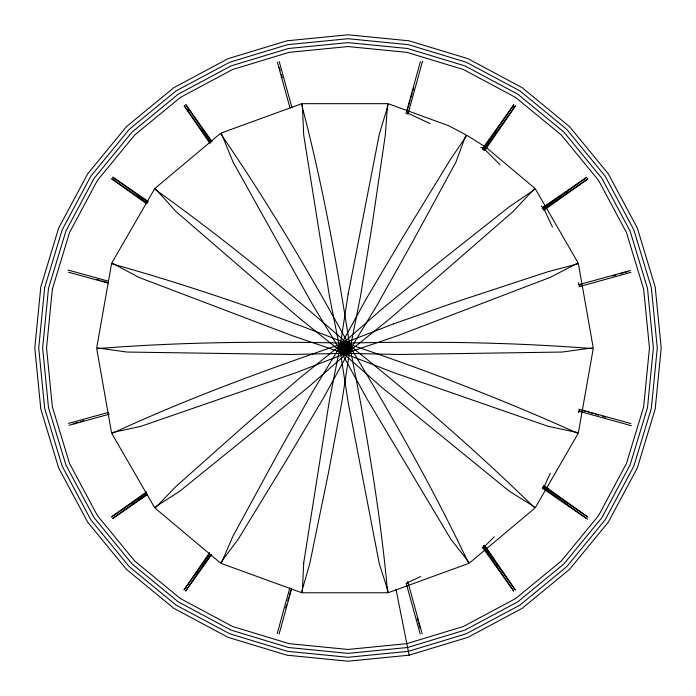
<?xml version="1.0" encoding="UTF-8"?>
<svg xmlns="http://www.w3.org/2000/svg" width="696" height="696" viewBox="0 0 696 696"><rect width="100%" height="100%" fill="white"/><g stroke="black" fill="none" stroke-linecap="round" stroke-linejoin="round"><path stroke-width="1.04" d="M405.977 113.822L420.367 61.683M407.873 114.335L422.55 61.152M631.429 425.726L579.603 411.406L580.107 409.509L578.75 409.161M277.208 633.569L289.814 587.963M279.096 634.082L291.702 588.468M406.551 112.63L410.161 100.233M410.77 98.171L412.276 93.003M412.876 90.941L413.772 87.835M285.691 607.921L286.595 604.824M287.796 600.692L288.701 597.594M289.301 595.524L290.806 590.365M543.498 487.913L550.327 473.254M578.585 412.667L579.49 410.718M512.239 107.941L513.43 106.149M513.831 104.887L483.146 149.431M513.692 104.826L482.337 148.9L484.747 150.554L515.44 106.009M184.031 589.747L209.644 552.546M185.632 590.869L210.636 554.555M483.938 150.023L515.292 105.949M543.68 485.521L544.829 486.313L543.167 488.74L586.563 518.624M184.17 589.817L209.748 553.894M185.78 590.939L211.349 555.017M483.285 147.97L490.915 137.564M493.464 134.093L496.639 129.752M197.107 573.817L198.377 572.086M202.832 566.013L206.007 561.672M207.913 559.071L211.097 554.729M483.616 547.456L494.29 536.79M542.315 488.757L544.603 486.469L551.545 491.559M542.088 207.974L586.632 177.28M586.745 177.393L542.663 208.748M543.211 209.574L587.755 178.881M111.604 516.763L146.647 491.811M543.785 210.357L587.868 178.994M112.726 518.372L146.891 494.038M513.692 590.939L482.998 546.395L484.607 545.273L485.417 546.412L483.015 548.117L513.587 591.043M111.717 516.876L146.264 493.09M112.839 518.476L147.387 494.699M543.298 207.425L549.562 203.241M552.241 201.448L555.826 199.056M558.505 197.264L562.081 194.871M565.657 192.479L568.345 190.687M132.919 503.878L134.702 502.686M139.174 499.693L143.646 496.7M145.438 495.508L147.221 494.308M406.977 582.935L420.654 576.558M482.215 547.848L484.172 546.934M409.1 655.18L467.86 637.362L522.009 608.417L569.467 569.467L608.417 522.009L637.362 467.86L655.18 409.1L661.2 348L655.18 286.9L637.362 228.14L608.417 173.991L569.467 126.533L522.009 87.583L467.86 58.638L409.1 40.82L348 34.8L286.9 40.82L228.14 58.638L173.991 87.583L126.533 126.533L87.583 173.991L58.638 228.14L40.82 286.9L34.8 348L40.82 409.1L58.638 467.86L87.583 522.009L126.533 569.467L173.991 608.417L228.14 637.362L286.9 655.18L348 661.2L409.1 655.18L396.024 589.425M73.237 423.699L78.396 422.194M80.466 421.593L83.563 420.689M612.811 275.973L615.908 275.077M620.04 273.867L623.138 272.971M625.208 272.371L628.305 271.466M68.504 423.412L108.211 412.458M69.017 425.3L109.437 414.129M74.516 423.803L76.586 423.229M578.315 284.847L630.454 270.457M578.82 286.743L630.959 272.345M422.124 633.638L408.082 582.848L406.194 583.352L420.227 634.143M578.245 411.049L579.603 411.406M406.334 112.474L408.221 112.978M580.107 409.509L630.898 423.551M68.043 270.031L108.472 281.21M68.573 272.206L108.28 283.159M583.048 410.64L586.145 411.545M588.216 412.145L593.375 413.65M595.445 414.25L598.543 415.155M602.675 416.356L605.772 417.261M96.796 279.409L99.893 280.305M101.964 280.906L107.123 282.411M407.534 113.083L430.006 123.566M480.823 147.265L483.755 148.631M113.039 179.15L114.831 180.342M112.909 177.141L148.335 201.536M111.778 178.742L147.213 203.136M587.685 517.015L543.15 486.321M542.558 487.122L587.511 519.103M483.128 147.752L485.556 149.414M112.839 177.28L147.883 202.231M544.829 486.313L587.755 516.876M111.717 178.889L146.752 203.841M554.155 493.464L558.488 496.639M564.569 501.094L568.032 503.643M137.512 196.576L141.845 199.752M144.455 201.666L146.186 202.936M484.808 149.501L500.059 164.743M541.227 205.92L544.281 208.965M187.233 109.255L188.512 110.986M185.884 104.713L212.089 141.506M184.283 105.836L210.479 142.628M515.188 589.921L483.833 545.847M543.228 207.164L544.942 209.557M185.771 104.826L211.393 142.028M184.17 105.949L209.783 143.15M485.417 546.412L515.301 589.817M486.948 549.161L489.34 552.746M490.532 554.529L494.117 559.897M496.509 563.473L498.301 566.161M201.161 129.604L203.554 133.18M205.355 135.859L210.131 143.019M544.211 209.383L552.415 226.974M578.385 282.672L579.298 284.629M279.261 67.373L280.157 70.47M281.367 74.603L282.263 77.708M417.2 618.057L418.105 621.154M418.705 623.225L420.21 628.384M279.244 61.613L291.911 107.541M277.347 62.127L289.954 107.732M579.664 284.499L580.168 286.387M407.734 581.491L408.082 582.848M303.717 562.899L302.29 592.774L387.637 592.774C380.286 510.594 366.079 429.023 350.158 348.087L339.779 348.087L329.452 400.156L303.717 562.899M387.637 103.669L385.314 135.102L371.977 226.009L360.485 296.287L350.158 348.357L339.779 348.357L329.452 296.287L303.717 135.102L302.29 103.669L387.637 103.669M44.657 287.665L38.715 348L44.657 408.334L62.257 466.355L90.837 519.834L129.299 566.701L176.166 605.163L229.645 633.743L287.665 651.343L348 657.285L408.334 651.343L466.355 633.743L519.834 605.163L566.701 566.701L605.163 519.834L633.743 466.355L651.343 408.334L657.285 348L651.343 287.665L633.743 229.645L605.163 176.166L566.701 129.299L519.834 90.837L466.355 62.257L408.334 44.657L348 38.715L287.665 44.657L229.645 62.257L176.166 90.837L129.299 129.299L90.837 176.166L62.257 229.645L44.657 287.665M48.494 288.422L42.63 348L48.494 407.578L65.876 464.858L94.091 517.659L132.075 563.925L178.341 601.909L231.142 630.124L288.422 647.506L348 653.37L407.578 647.506L464.858 630.124L517.659 601.909L563.925 563.925L601.909 517.659L630.124 464.858L647.506 407.578L653.37 348L647.506 288.422L630.124 231.142L601.909 178.341L563.925 132.075L517.659 94.091L464.858 65.876L407.578 48.494L348 42.63L288.422 48.494L231.142 65.876L178.341 94.091L132.075 132.075L94.091 178.341L65.876 231.142L48.494 288.422M52.339 289.188L46.545 348L52.339 406.812L69.496 463.362L97.353 515.484L134.841 561.159L180.516 598.647L232.638 626.504L289.188 643.661L348 649.455L406.812 643.661L463.362 626.504L515.484 598.647L561.159 561.159L598.647 515.484L626.504 463.362L643.661 406.812L649.455 348L643.661 289.188L626.504 232.638L598.647 180.516L561.159 134.841L515.484 97.353L463.362 69.496L406.812 52.339L348 46.545L289.188 52.339L232.638 69.496L180.516 97.353L134.841 134.841L97.353 180.516L69.496 232.638L52.339 289.188M348.148 294.112L340.04 346.573L349.801 350.123L377.31 304.726L412.145 242.617L456.01 161.959L466.015 134.824L448.659 125.715L388.507 103.817L379.337 134.05L348.148 294.112M349.888 349.87L341.788 402.332L328.547 472.297L309.703 563.951L301.429 592.627L221.224 563.429L233.021 536.042L277.791 453.827L312.626 391.717L340.135 346.321L349.888 349.87M111.543 263.732L96.718 347.782L126.785 352.037L291.128 354.481L344.198 353.359L345.999 343.137C269.169 313.052 191.026 285.882 111.543 263.732M345.738 343.084L343.937 353.316L393.423 372.525L548.083 426.317L578.393 432.712L593.218 348.661C510.96 342.145 428.223 341.179 345.738 343.084M366.461 298.462L340.901 344.99L348.861 351.663L390.238 318.411L513.265 211.367L534.85 188.311L485.817 147.169L466.912 135.346L450.756 158.923L402.836 237.24L366.461 298.462M349.027 351.454L323.475 397.981L287.1 459.203L238.284 539.078L220.458 562.994L155.077 508.132L175.775 486.626L245.723 424.482L299.698 378.032L341.075 344.781L349.027 351.454M154.512 188.99L111.839 262.905L138.878 277.382L292.233 335.69L342.484 352.785L347.678 343.789C285.778 289.24 221.615 237.014 154.512 188.99M347.452 343.659L342.258 352.655L382.182 387.629L509.359 491.28L535.424 507.454L578.098 433.538C502.947 399.443 425.647 369.994 347.452 343.659M382.182 308.815L342.258 343.789L347.452 352.785L397.703 335.69L550.162 277.382L578.098 262.905L535.424 188.99L509.359 206.721L437.297 263.723L382.182 308.815M347.678 352.655L307.754 387.629L179.681 491.28L154.512 507.454L111.839 433.547C186.693 398.825 264.436 370.333 342.484 343.659L347.678 352.655M220.458 133.449L155.077 188.311L175.775 211.367L299.698 318.411L341.075 351.663L349.027 344.99C309.442 272.606 267.238 201.431 220.458 133.449M348.861 344.781L340.901 351.454L366.461 397.981L450.756 539.078L469.478 562.994L534.85 508.132C475.925 450.364 413.32 396.285 348.861 344.781M393.423 323.918L343.937 343.137L345.738 353.359L398.808 354.481L562.255 352.037L593.218 347.782L578.393 263.732L548.083 271.675L460.63 300.402L393.423 323.918M345.999 353.316L296.513 372.525L140.957 426.317L111.543 432.712L96.718 348.661C178.968 342.058 261.713 341.231 344.198 343.084L345.999 353.316M301.429 103.817L221.224 133.014L233.021 161.959L312.626 304.726L340.135 350.123L349.888 346.573C337.247 265.054 322.492 183.605 301.429 103.817M349.801 346.321L340.04 349.87L348.148 402.332L379.337 563.951L388.507 592.627L468.712 563.429C433.303 488.897 392.648 416.826 349.801 346.321"/></g></svg>
